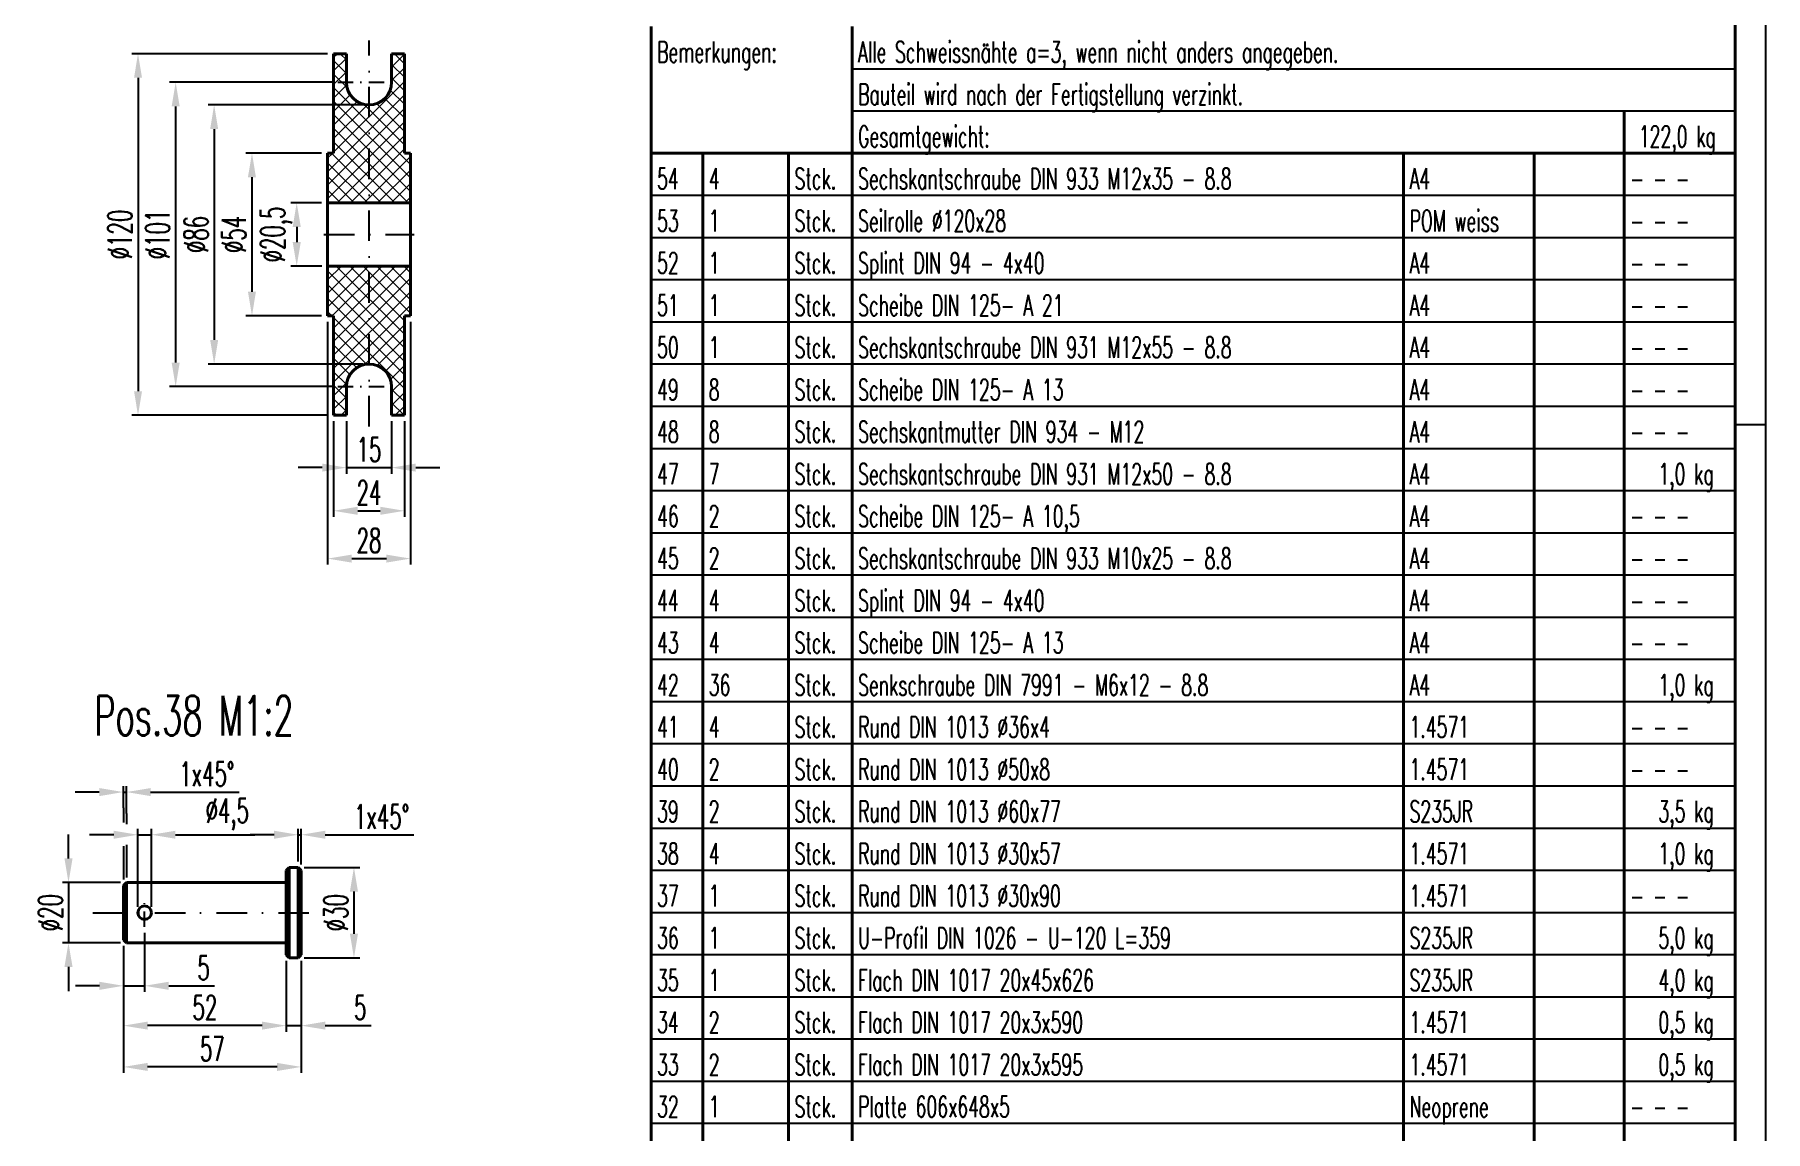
# Model space of a CAD drawing. Extents: x -2850 to -1661, y 5788 to 6629.
# Drawn here: x -1953.7 to -1666.4, y 5967.5 to 6149.5 of the extents above; entities that cross this region are included whole.
import ezdxf

# ---------------------------------------------------------------- set-up
doc = ezdxf.new("R2010")
doc.units = 0
doc.linetypes.add('STRICHPUNKT', pattern=[25.4, 12.7, -6.35, 0, -6.35])
doc.layers.get('Defpoints').update_dxf_attribs({"linetype": 'CONTINUOUS'})
for name, color, linetype, lineweight in [('ACHSE', 150, 'STRICHPUNKT', 25), ('BEM', 6, 'CONTINUOUS', 25), ('SCHRAFFUR', 252, 'CONTINUOUS', 13), ('TEXT_3', 6, 'CONTINUOUS', 25), ('TEXT_7', 1, 'CONTINUOUS', 60), ('VOLL_03', 6, 'CONTINUOUS', 25), ('VOLL_05', 7, 'CONTINUOUS', 40)]:
    doc.layers.add(name, color=color, linetype=linetype, lineweight=lineweight)
doc.styles.add('ROMANS', font='romans.shx', dxfattribs={"width": 0.6, "height": 80})
doc.styles.get("Standard").update_dxf_attribs({"font": 'romans.shx', "width": 0.6})
doc.dimstyles.get("Standard").update_dxf_attribs({"dimtxt": 4, "dimasz": 4, "dimexe": 1, "dimexo": 1, "dimgap": 1, "dimtad": 1, "dimdsep": 46, "dimtxsty": 'Standard', "dimcen": 0, "dimclrd": 256, "dimclre": 256, "dimclrt": 256, "dimazin": 0, "dimtfac": 1, "dimtmove": 0, "dimatfit": 3, "dimfxl": 0, "dimtolj": 1, "dimtzin": 0, "dimarcsym": 0})

# ---------------------------------------------------------------- blocks, each defined once
blk = doc.blocks.new('*D173')
at = {"layer": 'BEM', "lineweight": -2}
for p, q in [((-1904.07, 6085.35), (-1904.07, 6069.5)), ((-1892.32, 6085.35), (-1892.32, 6069.5)), ((-1900.07, 6070.5), (-1896.32, 6070.5))]:
    blk.add_line(p, q, dxfattribs=at)
at = {"layer": 'BEM'}
for points in [[(-1900.07, 6071.17), (-1900.07, 6069.83), (-1904.07, 6070.5)], [(-1896.32, 6071.17), (-1896.32, 6069.83), (-1892.32, 6070.5)]]:
    blk.add_solid(points, dxfattribs=at)
at = {"layer": 'Defpoints', "color": 0}
for p in [(-1904.07, 6086.35), (-1892.32, 6086.35), (-1892.32, 6070.5)]:
    blk.add_point(p, dxfattribs=at)
at = {"layer": 'BEM', "insert": (-1898.2, 6073.5), "char_height": 4, "attachment_point": 5}
blk.add_mtext('\\A1;24', dxfattribs=at)
blk = doc.blocks.new('*D172')
at = {"layer": 'BEM', "lineweight": -2}
for p, q in [((-1901.95, 6085.35), (-1901.95, 6076.66)), ((-1894.45, 6085.35), (-1894.45, 6076.66)), ((-1905.95, 6077.66), (-1909.95, 6077.66)), ((-1901.95, 6077.66), (-1894.45, 6077.66)), ((-1890.45, 6077.66), (-1886.45, 6077.66))]:
    blk.add_line(p, q, dxfattribs=at)
at = {"layer": 'BEM'}
for points in [[(-1905.95, 6078.33), (-1905.95, 6077), (-1901.95, 6077.66)], [(-1890.45, 6078.33), (-1890.45, 6077), (-1894.45, 6077.66)]]:
    blk.add_solid(points, dxfattribs=at)
at = {"layer": 'Defpoints', "color": 0}
for p in [(-1901.95, 6086.35), (-1894.45, 6086.35), (-1894.45, 6077.66)]:
    blk.add_point(p, dxfattribs=at)
at = {"layer": 'BEM', "insert": (-1898.2, 6080.66), "char_height": 4, "attachment_point": 5}
blk.add_mtext('\\A1;15', dxfattribs=at)
blk = doc.blocks.new('*D171')
at = {"layer": 'BEM', "lineweight": -2}
for p, q in [((-1905.07, 6101.85), (-1905.07, 6061.57)), ((-1891.32, 6101.85), (-1891.32, 6061.57)), ((-1901.07, 6062.57), (-1895.32, 6062.57))]:
    blk.add_line(p, q, dxfattribs=at)
at = {"layer": 'BEM'}
for points in [[(-1901.07, 6063.23), (-1901.07, 6061.9), (-1905.07, 6062.57)], [(-1895.32, 6063.23), (-1895.32, 6061.9), (-1891.32, 6062.57)]]:
    blk.add_solid(points, dxfattribs=at)
at = {"layer": 'Defpoints', "color": 0}
for p in [(-1905.07, 6102.85), (-1891.32, 6102.85), (-1891.32, 6062.57)]:
    blk.add_point(p, dxfattribs=at)
at = {"layer": 'BEM', "insert": (-1898.2, 6065.57), "char_height": 4, "attachment_point": 5}
blk.add_mtext('\\A1;28', dxfattribs=at)
blk = doc.blocks.new('*D170')
at = {"layer": 'BEM', "lineweight": -2}
for p, q in [((-1905.07, 6146.35), (-1937.55, 6146.35)), ((-1936.55, 6142.35), (-1936.55, 6090.35)), ((-1905.07, 6086.35), (-1937.55, 6086.35))]:
    blk.add_line(p, q, dxfattribs=at)
at = {"layer": 'BEM'}
for points in [[(-1937.21, 6142.35), (-1935.88, 6142.35), (-1936.55, 6146.35)], [(-1937.21, 6090.35), (-1935.88, 6090.35), (-1936.55, 6086.35)]]:
    blk.add_solid(points, dxfattribs=at)
at = {"layer": 'Defpoints', "color": 0}
for p in [(-1904.07, 6146.35), (-1936.55, 6086.35), (-1904.07, 6086.35)]:
    blk.add_point(p, dxfattribs=at)
at = {"layer": 'BEM', "insert": (-1939.55, 6116.35), "char_height": 4, "attachment_point": 5, "rotation": 90}
blk.add_mtext('\\A1;%%c120', dxfattribs=at)
blk = doc.blocks.new('*D169')
at = {"layer": 'BEM', "lineweight": -2}
for p, q in [((-1904.38, 6141.6), (-1931.3, 6141.6)), ((-1930.3, 6137.6), (-1930.3, 6095.1)), ((-1904.38, 6091.1), (-1931.3, 6091.1))]:
    blk.add_line(p, q, dxfattribs=at)
at = {"layer": 'BEM'}
for points in [[(-1930.96, 6137.6), (-1929.63, 6137.6), (-1930.3, 6141.6)], [(-1930.96, 6095.1), (-1929.63, 6095.1), (-1930.3, 6091.1)]]:
    blk.add_solid(points, dxfattribs=at)
at = {"layer": 'Defpoints', "color": 0}
for p in [(-1903.38, 6141.6), (-1930.3, 6091.1), (-1903.38, 6091.1)]:
    blk.add_point(p, dxfattribs=at)
at = {"layer": 'BEM', "insert": (-1933.3, 6116.35), "char_height": 4, "attachment_point": 5, "rotation": 90}
blk.add_mtext('\\A1;%%c101', dxfattribs=at)
blk = doc.blocks.new('*D168')
at = {"layer": 'BEM', "lineweight": -2}
for p, q in [((-1899.2, 6137.85), (-1924.91, 6137.85)), ((-1923.91, 6133.85), (-1923.91, 6098.85)), ((-1899.2, 6094.85), (-1924.91, 6094.85))]:
    blk.add_line(p, q, dxfattribs=at)
at = {"layer": 'BEM'}
for points in [[(-1924.57, 6133.85), (-1923.24, 6133.85), (-1923.91, 6137.85)], [(-1924.57, 6098.85), (-1923.24, 6098.85), (-1923.91, 6094.85)]]:
    blk.add_solid(points, dxfattribs=at)
at = {"layer": 'Defpoints', "color": 0}
for p in [(-1898.2, 6137.85), (-1923.91, 6094.85), (-1898.2, 6094.85)]:
    blk.add_point(p, dxfattribs=at)
at = {"layer": 'BEM', "insert": (-1926.91, 6116.35), "char_height": 4, "attachment_point": 5, "rotation": 90}
blk.add_mtext('\\A1;%%c86', dxfattribs=at)
blk = doc.blocks.new('*D167')
at = {"layer": 'BEM', "lineweight": -2}
for p, q in [((-1906.07, 6129.85), (-1918.63, 6129.85)), ((-1917.63, 6125.85), (-1917.63, 6106.85)), ((-1906.07, 6102.85), (-1918.63, 6102.85))]:
    blk.add_line(p, q, dxfattribs=at)
at = {"layer": 'BEM'}
for points in [[(-1918.3, 6125.85), (-1916.97, 6125.85), (-1917.63, 6129.85)], [(-1918.3, 6106.85), (-1916.97, 6106.85), (-1917.63, 6102.85)]]:
    blk.add_solid(points, dxfattribs=at)
at = {"layer": 'Defpoints', "color": 0}
for p in [(-1905.07, 6129.85), (-1917.63, 6102.85), (-1905.07, 6102.85)]:
    blk.add_point(p, dxfattribs=at)
at = {"layer": 'BEM', "insert": (-1920.63, 6116.35), "char_height": 4, "attachment_point": 5, "rotation": 90}
blk.add_mtext('\\A1;%%c54', dxfattribs=at)
blk = doc.blocks.new('*D166')
at = {"layer": 'BEM', "lineweight": -2}
for p, q in [((-1906.07, 6121.6), (-1911.2, 6121.6)), ((-1910.2, 6117.6), (-1910.2, 6115.1)), ((-1906.05, 6111.1), (-1911.2, 6111.1))]:
    blk.add_line(p, q, dxfattribs=at)
at = {"layer": 'BEM'}
for points in [[(-1910.87, 6117.6), (-1909.53, 6117.6), (-1910.2, 6121.6)], [(-1910.87, 6115.1), (-1909.53, 6115.1), (-1910.2, 6111.1)]]:
    blk.add_solid(points, dxfattribs=at)
at = {"layer": 'Defpoints', "color": 0}
for p in [(-1905.07, 6121.6), (-1910.2, 6111.1), (-1905.05, 6111.1)]:
    blk.add_point(p, dxfattribs=at)
at = {"layer": 'BEM', "insert": (-1913.58, 6116.35), "char_height": 4, "attachment_point": 5, "rotation": 90}
blk.add_mtext('\\A1;%%c20,5', dxfattribs=at)
blk = doc.blocks.new('*D294')
at = {"layer": 'BEM', "lineweight": -2}
for p, q in [((-1942.97, 6023.83), (-1946.97, 6023.83)), ((-1938.97, 6021.19), (-1938.97, 6024.83)), ((-1938.97, 6023.83), (-1938.47, 6023.83)), ((-1938.47, 6020.28), (-1938.47, 6024.83)), ((-1934.47, 6023.83), (-1919.78, 6023.83))]:
    blk.add_line(p, q, dxfattribs=at)
at = {"layer": 'BEM'}
for points in [[(-1942.97, 6024.49), (-1942.97, 6023.16), (-1938.97, 6023.83)], [(-1934.47, 6024.49), (-1934.47, 6023.16), (-1938.47, 6023.83)]]:
    blk.add_solid(points, dxfattribs=at)
at = {"layer": 'Defpoints', "color": 0}
for p in [(-1938.47, 6023.83), (-1938.97, 6020.19), (-1938.47, 6019.28)]:
    blk.add_point(p, dxfattribs=at)
at = {"layer": 'BEM', "insert": (-1925.13, 6026.83), "char_height": 4, "attachment_point": 5}
blk.add_mtext('\\A1;1x45°', dxfattribs=at)
blk = doc.blocks.new('*D293')
at = {"layer": 'BEM', "lineweight": -2}
for p, q in [((-1936.58, 6004.81), (-1936.58, 6017.75)), ((-1934.33, 6004.81), (-1934.33, 6017.75)), ((-1940.58, 6016.75), (-1944.58, 6016.75)), ((-1936.58, 6016.75), (-1934.33, 6016.75)), ((-1930.33, 6016.75), (-1917.13, 6016.75))]:
    blk.add_line(p, q, dxfattribs=at)
at = {"layer": 'BEM'}
for points in [[(-1940.58, 6017.41), (-1940.58, 6016.08), (-1936.58, 6016.75)], [(-1930.33, 6017.41), (-1930.33, 6016.08), (-1934.33, 6016.75)]]:
    blk.add_solid(points, dxfattribs=at)
at = {"layer": 'Defpoints', "color": 0}
for p in [(-1934.33, 6016.75), (-1936.58, 6003.81), (-1934.33, 6003.81)]:
    blk.add_point(p, dxfattribs=at)
at = {"layer": 'BEM', "insert": (-1921.73, 6020.13), "char_height": 4, "attachment_point": 5}
blk.add_mtext('\\A1;%%c4,5', dxfattribs=at)
blk = doc.blocks.new('*D292')
at = {"layer": 'BEM', "lineweight": -2}
for p, q in [((-1909.95, 6012.31), (-1909.95, 6017.75)), ((-1909.45, 6011.81), (-1909.45, 6017.75)), ((-1913.95, 6016.75), (-1917.95, 6016.75)), ((-1909.95, 6016.75), (-1909.45, 6016.75)), ((-1905.45, 6016.75), (-1890.77, 6016.75))]:
    blk.add_line(p, q, dxfattribs=at)
at = {"layer": 'BEM'}
for points in [[(-1913.95, 6017.41), (-1913.95, 6016.08), (-1909.95, 6016.75)], [(-1905.45, 6017.41), (-1905.45, 6016.08), (-1909.45, 6016.75)]]:
    blk.add_solid(points, dxfattribs=at)
at = {"layer": 'Defpoints', "color": 0}
for p in [(-1909.45, 6016.75), (-1909.95, 6011.31), (-1909.45, 6010.81)]:
    blk.add_point(p, dxfattribs=at)
at = {"layer": 'BEM', "insert": (-1896.11, 6019.75), "char_height": 4, "attachment_point": 5}
blk.add_mtext('\\A1;1x45°', dxfattribs=at)
blk = doc.blocks.new('*D291')
at = {"layer": 'BEM', "lineweight": -2}
for p, q in [((-1948.09, 6012.81), (-1948.09, 6016.81)), ((-1939.48, 6008.81), (-1949.09, 6008.81)), ((-1948.09, 6008.81), (-1948.09, 5998.81)), ((-1939.48, 5998.81), (-1949.09, 5998.81)), ((-1948.09, 5994.81), (-1948.09, 5990.81))]:
    blk.add_line(p, q, dxfattribs=at)
at = {"layer": 'BEM'}
for points in [[(-1948.76, 6012.81), (-1947.42, 6012.81), (-1948.09, 6008.81)], [(-1948.76, 5994.81), (-1947.42, 5994.81), (-1948.09, 5998.81)]]:
    blk.add_solid(points, dxfattribs=at)
at = {"layer": 'Defpoints', "color": 0}
for p in [(-1938.48, 6008.81), (-1948.09, 5998.81), (-1938.48, 5998.81)]:
    blk.add_point(p, dxfattribs=at)
at = {"layer": 'BEM', "insert": (-1951.09, 6003.81), "char_height": 4, "attachment_point": 5, "rotation": 90}
blk.add_mtext('\\A1;%%c20', dxfattribs=at)
blk = doc.blocks.new('*D290')
at = {"layer": 'BEM', "lineweight": -2}
for p, q in [((-1938.95, 5998.31), (-1938.95, 5977.22)), ((-1909.45, 5995.81), (-1909.45, 5977.22)), ((-1913.45, 5978.22), (-1934.95, 5978.22))]:
    blk.add_line(p, q, dxfattribs=at)
at = {"layer": 'BEM'}
for points in [[(-1934.95, 5978.89), (-1934.95, 5977.55), (-1938.95, 5978.22)], [(-1913.45, 5978.89), (-1913.45, 5977.55), (-1909.45, 5978.22)]]:
    blk.add_solid(points, dxfattribs=at)
at = {"layer": 'Defpoints', "color": 0}
for p in [(-1938.95, 5999.31), (-1909.45, 5996.81), (-1938.95, 5978.22)]:
    blk.add_point(p, dxfattribs=at)
at = {"layer": 'BEM', "insert": (-1924.2, 5981.22), "char_height": 4, "attachment_point": 5}
blk.add_mtext('\\A1;57', dxfattribs=at)
blk = doc.blocks.new('*D289')
at = {"layer": 'BEM', "lineweight": -2}
for p, q in [((-1935.45, 6000.48), (-1935.45, 5990.68)), ((-1938.95, 5998.31), (-1938.95, 5990.68)), ((-1942.95, 5991.68), (-1946.95, 5991.68)), ((-1938.95, 5991.68), (-1935.45, 5991.68)), ((-1931.45, 5991.68), (-1923.85, 5991.68))]:
    blk.add_line(p, q, dxfattribs=at)
at = {"layer": 'BEM'}
for points in [[(-1942.95, 5992.35), (-1942.95, 5991.01), (-1938.95, 5991.68)], [(-1931.45, 5992.35), (-1931.45, 5991.01), (-1935.45, 5991.68)]]:
    blk.add_solid(points, dxfattribs=at)
at = {"layer": 'Defpoints', "color": 0}
for p in [(-1935.45, 6001.48), (-1938.95, 5999.31), (-1935.45, 5991.68)]:
    blk.add_point(p, dxfattribs=at)
at = {"layer": 'BEM', "insert": (-1925.65, 5994.68), "char_height": 4, "attachment_point": 5}
blk.add_mtext('\\A1;5', dxfattribs=at)
blk = doc.blocks.new('*D288')
at = {"layer": 'BEM', "lineweight": -2}
for p, q in [((-1938.95, 5998.31), (-1938.95, 5984.07)), ((-1911.95, 5995.81), (-1911.95, 5984.07)), ((-1915.95, 5985.07), (-1934.95, 5985.07))]:
    blk.add_line(p, q, dxfattribs=at)
at = {"layer": 'BEM'}
for points in [[(-1934.95, 5985.74), (-1934.95, 5984.41), (-1938.95, 5985.07)], [(-1915.95, 5985.74), (-1915.95, 5984.41), (-1911.95, 5985.07)]]:
    blk.add_solid(points, dxfattribs=at)
at = {"layer": 'Defpoints', "color": 0}
for p in [(-1938.95, 5999.31), (-1911.95, 5996.81), (-1938.95, 5985.07)]:
    blk.add_point(p, dxfattribs=at)
at = {"layer": 'BEM', "insert": (-1925.45, 5988.07), "char_height": 4, "attachment_point": 5}
blk.add_mtext('\\A1;52', dxfattribs=at)
blk = doc.blocks.new('*D287')
at = {"layer": 'BEM', "lineweight": -2}
for p, q in [((-1911.95, 5995.81), (-1911.95, 5984.07)), ((-1909.45, 5995.81), (-1909.45, 5984.07)), ((-1915.95, 5985.07), (-1919.95, 5985.07)), ((-1911.95, 5985.07), (-1909.45, 5985.07)), ((-1905.45, 5985.07), (-1897.85, 5985.07))]:
    blk.add_line(p, q, dxfattribs=at)
at = {"layer": 'BEM'}
for points in [[(-1915.95, 5985.74), (-1915.95, 5984.41), (-1911.95, 5985.07)], [(-1905.45, 5985.74), (-1905.45, 5984.41), (-1909.45, 5985.07)]]:
    blk.add_solid(points, dxfattribs=at)
at = {"layer": 'Defpoints', "color": 0}
for p in [(-1911.95, 5996.81), (-1909.45, 5996.81), (-1909.45, 5985.07)]:
    blk.add_point(p, dxfattribs=at)
at = {"layer": 'BEM', "insert": (-1899.65, 5988.07), "char_height": 4, "attachment_point": 5}
blk.add_mtext('\\A1;5', dxfattribs=at)
blk = doc.blocks.new('*D286')
at = {"layer": 'BEM', "lineweight": -2}
for p, q in [((-1908.95, 6011.31), (-1899.7, 6011.31)), ((-1900.7, 6007.31), (-1900.7, 6000.31)), ((-1908.95, 5996.31), (-1899.7, 5996.31))]:
    blk.add_line(p, q, dxfattribs=at)
at = {"layer": 'BEM'}
for points in [[(-1901.37, 6007.31), (-1900.03, 6007.31), (-1900.7, 6011.31)], [(-1901.37, 6000.31), (-1900.03, 6000.31), (-1900.7, 5996.31)]]:
    blk.add_solid(points, dxfattribs=at)
at = {"layer": 'Defpoints', "color": 0}
for p in [(-1909.95, 6011.31), (-1909.95, 5996.31), (-1900.7, 5996.31)]:
    blk.add_point(p, dxfattribs=at)
at = {"layer": 'BEM', "insert": (-1903.7, 6003.81), "char_height": 4, "attachment_point": 5, "rotation": 90}
blk.add_mtext('\\A1;%%c30', dxfattribs=at)

msp = doc.modelspace()

# ---------------------------------------------------------------- hatches: boundary and pattern name
at = {"layer": 'SCHRAFFUR'}
h = msp.add_hatch(dxfattribs=at)
h.set_pattern_fill('ANSI37', color=256, scale=0.5, style=0)
h.set_pattern_definition([(45, (50, 2042.6136), (-1.122532, 1.122532), []), (135, (50, 2042.6136), (-1.122532, -1.122532), [])])
h.paths.add_polyline_path([(-1898.1954, 6137.8505, -0.41421356), (-1901.9454, 6141.6005), (-1901.9454, 6146.3505), (-1904.0704, 6146.3505), (-1904.0704, 6129.8505), (-1905.0704, 6129.8505), (-1905.0704, 6121.6005), (-1898.1954, 6121.6005)])
h.paths.add_polyline_path([(-1891.3204, 6129.8505), (-1892.3204, 6129.8505), (-1892.3204, 6146.3505), (-1894.4454, 6146.3505), (-1894.4454, 6141.6005, -0.41421356), (-1898.1954, 6137.8505), (-1898.1954, 6121.6005), (-1891.3204, 6121.6005)])
h.paths.add_polyline_path([(-1898.1954, 6111.1005), (-1905.0704, 6111.1005), (-1905.0704, 6102.8505), (-1904.0704, 6102.8505), (-1904.0704, 6086.3505), (-1901.9454, 6086.3505), (-1901.9454, 6091.1005, -0.41421356), (-1898.1954, 6094.8505)])
h.paths.add_polyline_path([(-1892.3204, 6102.8505), (-1891.3204, 6102.8505), (-1891.3204, 6111.1005), (-1898.1954, 6111.1005), (-1898.1954, 6094.8505, -0.41421356), (-1894.4454, 6091.1005), (-1894.4454, 6086.3505), (-1892.3204, 6086.3505)])

# ---------------------------------------------------------------- linework, layer by layer
at = {"layer": 'ACHSE', "ltscale": 0.4}
for p, q in [((-1898.1954, 6084.4892), (-1898.1954, 6148.5609)), ((-1905.6954, 6116.3505), (-1890.6954, 6116.3505)), ((-1944.0318, 6003.8113), (-1906.4717, 6003.8113))]:
    msp.add_line(p, q, dxfattribs=at)
at = {"layer": 'ACHSE', "ltscale": 0.2}
for p, q in [((-1903.3805, 6141.6005), (-1893.0102, 6141.6005)), ((-1903.3805, 6091.1005), (-1893.0102, 6091.1005)), ((-1935.4544, 6001.4818), (-1935.4544, 6006.1409))]:
    msp.add_line(p, q, dxfattribs=at)
at = {"layer": 'BEM'}
for p, q in [((-1938.969, 6021.1855), (-1938.969, 6018.7607)), ((-1938.469, 6020.2767), (-1938.469, 6018.5045)), ((-1938.969, 6014.8761), (-1938.969, 6009.3037)), ((-1938.469, 6015.0575), (-1938.469, 6009.6402))]:
    msp.add_line(p, q, dxfattribs=at)
at = {"layer": 'VOLL_03', "ltscale": 0.8}
msp.add_line((-1666.3783, 6623.8285), (-1666.3783, 5792.8285), dxfattribs=at)
at = {"layer": 'VOLL_03'}
for p, q in [((-1818.0034, 6143.8607), (-1671.3783, 6143.8607)), ((-1818.0034, 6136.8607), (-1671.3783, 6136.8607)), ((-1851.3783, 6122.8607), (-1671.3783, 6122.8607)), ((-1851.3783, 6115.8607), (-1671.3783, 6115.8607)), ((-1851.3783, 6108.8607), (-1671.3783, 6108.8607)), ((-1851.3783, 6101.8607), (-1671.3783, 6101.8607)), ((-1851.3783, 6094.8607), (-1671.3783, 6094.8607)), ((-1851.3783, 6087.8607), (-1671.3783, 6087.8607)), ((-1671.3783, 6084.8285), (-1666.3783, 6084.8285)), ((-1851.3783, 6080.8607), (-1671.3783, 6080.8607)), ((-1851.3783, 6073.8607), (-1671.3783, 6073.8607)), ((-1851.3783, 6066.8607), (-1671.3783, 6066.8607)), ((-1851.3783, 6059.8607), (-1671.3783, 6059.8607)), ((-1851.3783, 6052.8607), (-1671.3783, 6052.8607)), ((-1851.3783, 6045.8607), (-1671.3783, 6045.8607)), ((-1851.3783, 6038.8607), (-1671.3783, 6038.8607)), ((-1851.3783, 6031.8607), (-1671.3783, 6031.8607)), ((-1851.3783, 6024.8607), (-1671.3783, 6024.8607)), ((-1851.3783, 6017.8607), (-1671.3783, 6017.8607)), ((-1851.3783, 6010.8607), (-1671.3783, 6010.8607)), ((-1851.3783, 6003.8607), (-1671.3783, 6003.8607)), ((-1851.3783, 5996.8607), (-1671.3783, 5996.8607)), ((-1851.3783, 5989.8607), (-1671.3783, 5989.8607)), ((-1851.3783, 5982.8607), (-1671.3783, 5982.8607)), ((-1851.3783, 5975.8607), (-1671.3783, 5975.8607)), ((-1851.3783, 5968.8607), (-1671.3783, 5968.8607))]:
    msp.add_line(p, q, dxfattribs=at)
at = {"layer": 'VOLL_05', "ltscale": 0.8}
msp.add_line((-1671.3783, 6618.8285), (-1671.3783, 5797.8285), dxfattribs=at)
at = {"layer": 'VOLL_05'}
for p, q in [((-1851.3783, 6150.8607), (-1851.3783, 5861.8607)), ((-1818.0034, 6150.8607), (-1818.0034, 5861.8607)), ((-1904.0704, 6146.3505), (-1901.9454, 6146.3505)), ((-1904.0704, 6146.3505), (-1904.0704, 6129.8505)), ((-1901.9454, 6146.3505), (-1901.9454, 6141.6005)), ((-1894.4454, 6146.3505), (-1892.3204, 6146.3505)), ((-1894.4454, 6146.3505), (-1894.4454, 6141.6005)), ((-1892.3204, 6146.3505), (-1892.3204, 6129.8505)), ((-1689.838, 6136.8607), (-1689.838, 5861.8607)), ((-1905.0704, 6129.8505), (-1904.0704, 6129.8505)), ((-1905.0704, 6129.8505), (-1905.0704, 6102.8505)), ((-1892.3204, 6129.8505), (-1891.3204, 6129.8505)), ((-1891.3204, 6129.8505), (-1891.3204, 6102.8505)), ((-1851.3783, 6129.8607), (-1671.3783, 6129.8607)), ((-1842.8012, 6129.8607), (-1842.8012, 5861.8607)), ((-1828.5654, 6129.8607), (-1828.5654, 5861.8607)), ((-1726.4585, 6129.8607), (-1726.4585, 5861.8607)), ((-1704.7626, 6129.8607), (-1704.7626, 5861.8607)), ((-1891.3204, 6121.6005), (-1905.0704, 6121.6005)), ((-1891.3204, 6111.1005), (-1905.0704, 6111.1005)), ((-1905.0704, 6102.8505), (-1904.0704, 6102.8505)), ((-1904.0704, 6102.8505), (-1904.0704, 6086.3505)), ((-1892.3204, 6102.8505), (-1892.3204, 6086.3505)), ((-1892.3204, 6102.8505), (-1891.3204, 6102.8505)), ((-1901.9454, 6091.1005), (-1901.9454, 6086.3505)), ((-1894.4454, 6091.1005), (-1894.4454, 6086.3505)), ((-1904.0704, 6086.3505), (-1901.9454, 6086.3505)), ((-1894.4454, 6086.3505), (-1892.3204, 6086.3505)), ((-1911.4544, 6011.3113), (-1911.9544, 6010.8113)), ((-1911.4544, 6011.3113), (-1909.9544, 6011.3113)), ((-1911.4544, 6011.3113), (-1911.4544, 5996.3113)), ((-1909.9544, 6011.3113), (-1909.4544, 6010.8113)), ((-1909.9544, 6011.3113), (-1909.9544, 5996.3113)), ((-1938.4544, 6008.8113), (-1938.9544, 6008.3113)), ((-1938.9544, 6008.3113), (-1938.9544, 5999.3113)), ((-1938.4544, 6008.8113), (-1911.9544, 6008.8113)), ((-1938.4544, 6008.8113), (-1938.4544, 5998.8113)), ((-1911.9544, 6010.8113), (-1911.9544, 5996.8113)), ((-1909.4544, 6010.8113), (-1909.4544, 5996.8113)), ((-1938.9544, 5999.3113), (-1938.4544, 5998.8113)), ((-1938.4544, 5998.8113), (-1911.9544, 5998.8113)), ((-1911.9544, 5996.8113), (-1911.4544, 5996.3113)), ((-1909.9544, 5996.3113), (-1909.4544, 5996.8113)), ((-1911.4544, 5996.3113), (-1909.9544, 5996.3113))]:
    msp.add_line(p, q, dxfattribs=at)
msp.add_circle((-1935.4544, 6003.8113), 1.125, dxfattribs=at)
for centre, start, end in [((-1898.1954, 6141.6005), 180, 0), ((-1898.1954, 6091.1005), 0, 180)]:
    msp.add_arc(centre, 3.75, start, end, dxfattribs=at)

# ---------------------------------------------------------------- texts
at = {"layer": 'TEXT_3', "style": 'ROMANS', "width": 0.6}
for s, p in [('Bemerkungen:', (-1850.3783, 6144.8607)), ('Alle Schweissnähte a=3, wenn nicht anders angegeben.', (-1817.0034, 6144.8607)), ('Bauteil wird nach der Fertigstellung verzinkt.', (-1817.0034, 6137.8607)), ('Gesamtgewicht: ', (-1817.0034, 6130.8607)), (' 122,0 kg', (-1688.838, 6130.8607)), ('54', (-1850.3783, 6123.8607)), ('4', (-1841.8012, 6123.8607)), ('Stck.', (-1827.5654, 6123.8607)), ('Sechskantschraube DIN 933 M12x35 - 8.8', (-1817.0034, 6123.8607)), ('A4', (-1725.4585, 6123.8607)), ('- - -', (-1688.838, 6123.8607)), ('53', (-1850.3783, 6116.8607)), ('1', (-1841.8012, 6116.8607)), ('Stck.', (-1827.5654, 6116.8607)), ('Seilrolle %%C120x28', (-1817.0034, 6116.8607)), ('POM weiss', (-1725.4585, 6116.8607)), ('- - -', (-1688.838, 6116.8607)), ('52', (-1850.3783, 6109.8607)), ('1', (-1841.8012, 6109.8607)), ('Stck.', (-1827.5654, 6109.8607)), ('Splint DIN 94 - 4x40', (-1817.0034, 6109.8607)), ('A4', (-1725.4585, 6109.8607)), ('- - -', (-1688.838, 6109.8607)), ('51', (-1850.3783, 6102.8607)), ('1', (-1841.8012, 6102.8607)), ('Stck.', (-1827.5654, 6102.8607)), ('Scheibe DIN 125- A 21', (-1817.0034, 6102.8607)), ('A4', (-1725.4585, 6102.8607)), ('- - -', (-1688.838, 6102.8607)), ('50', (-1850.3783, 6095.8607)), ('1', (-1841.8012, 6095.8607)), ('Stck.', (-1827.5654, 6095.8607)), ('Sechskantschraube DIN 931 M12x55 - 8.8', (-1817.0034, 6095.8607)), ('A4', (-1725.4585, 6095.8607)), ('- - -', (-1688.838, 6095.8607)), ('49', (-1850.3783, 6088.8607)), ('8', (-1841.8012, 6088.8607)), ('Stck.', (-1827.5654, 6088.8607)), ('Scheibe DIN 125- A 13', (-1817.0034, 6088.8607)), ('A4', (-1725.4585, 6088.8607)), ('- - -', (-1688.838, 6088.8607)), ('48', (-1850.3783, 6081.8607)), ('8', (-1841.8012, 6081.8607)), ('Stck.', (-1827.5654, 6081.8607)), ('Sechskantmutter DIN 934 - M12', (-1817.0034, 6081.8607)), ('A4', (-1725.4585, 6081.8607)), ('- - -', (-1688.838, 6081.8607)), ('47', (-1850.3783, 6074.8607)), ('7', (-1841.8012, 6074.8607)), ('Stck.', (-1827.5654, 6074.8607)), ('Sechskantschraube DIN 931 M12x50 - 8.8', (-1817.0034, 6074.8607)), ('A4', (-1725.4585, 6074.8607)), ('   1,0 kg', (-1688.838, 6074.8607)), ('Scheibe DIN 125- A 10,5', (-1817.0034, 6067.8607)), ('46', (-1850.3783, 6067.8607)), ('2', (-1841.8012, 6067.8607)), ('Stck.', (-1827.5654, 6067.8607)), ('A4', (-1725.4585, 6067.8607)), ('- - -', (-1688.838, 6067.8607)), ('45', (-1850.3783, 6060.8607)), ('2', (-1841.8012, 6060.8607)), ('Stck.', (-1827.5654, 6060.8607)), ('Sechskantschraube DIN 933 M10x25 - 8.8', (-1817.0034, 6060.8607)), ('A4', (-1725.4585, 6060.8607)), ('- - -', (-1688.838, 6060.8607)), ('44', (-1850.3783, 6053.8607)), ('4', (-1841.8012, 6053.8607)), ('Stck.', (-1827.5654, 6053.8607)), ('Splint DIN 94 - 4x40', (-1817.0034, 6053.8607)), ('A4', (-1725.4585, 6053.8607)), ('- - -', (-1688.838, 6053.8607)), ('43', (-1850.3783, 6046.8607)), ('4', (-1841.8012, 6046.8607)), ('Stck.', (-1827.5654, 6046.8607)), ('Scheibe DIN 125- A 13', (-1817.0034, 6046.8607)), ('A4', (-1725.4585, 6046.8607)), ('- - -', (-1688.838, 6046.8607)), ('42', (-1850.3783, 6039.8607)), ('36', (-1841.8012, 6039.8607)), ('Stck.', (-1827.5654, 6039.8607)), ('Senkschraube DIN 7991 - M6x12 - 8.8', (-1817.0034, 6039.8607)), ('A4', (-1725.4585, 6039.8607)), ('   1,0 kg', (-1688.838, 6039.8607)), ('41', (-1850.3783, 6032.8607)), ('4', (-1841.8012, 6032.8607)), ('Stck.', (-1827.5654, 6032.8607)), ('Rund DIN 1013 %%C36x4', (-1817.0034, 6032.8607)), ('1.4571', (-1725.4585, 6032.8607)), ('- - -', (-1688.838, 6032.8607)), ('40', (-1850.3783, 6025.8607)), ('2', (-1841.8012, 6025.8607)), ('Stck.', (-1827.5654, 6025.8607)), ('Rund DIN 1013 %%C50x8', (-1817.0034, 6025.8607)), ('1.4571', (-1725.4585, 6025.8607)), ('- - -', (-1688.838, 6025.8607)), ('39', (-1850.3783, 6018.8607)), ('2', (-1841.8012, 6018.8607)), ('Stck.', (-1827.5654, 6018.8607)), ('Rund DIN 1013 %%C60x77', (-1817.0034, 6018.8607)), ('S235JR', (-1725.4585, 6018.8607)), ('   3,5 kg', (-1688.838, 6018.8607)), ('38', (-1850.3783, 6011.8607)), ('4', (-1841.8012, 6011.8607)), ('Stck.', (-1827.5654, 6011.8607)), ('Rund DIN 1013 %%C30x57', (-1817.0034, 6011.8607)), ('1.4571', (-1725.4585, 6011.8607)), ('   1,0 kg', (-1688.838, 6011.8607)), ('37', (-1850.3783, 6004.8607)), ('1', (-1841.8012, 6004.8607)), ('Stck.', (-1827.5654, 6004.8607)), ('Rund DIN 1013 %%C30x90', (-1817.0034, 6004.8607)), ('1.4571', (-1725.4585, 6004.8607)), ('- - -', (-1688.838, 6004.8607)), ('36', (-1850.3783, 5997.8607)), ('1', (-1841.8012, 5997.8607)), ('Stck.', (-1827.5654, 5997.8607)), ('U-Profil DIN 1026 - U-120 L=359', (-1817.0034, 5997.8607)), ('S235JR', (-1725.4585, 5997.8607)), ('   5,0 kg', (-1688.838, 5997.8607)), ('35', (-1850.3783, 5990.8607)), ('1', (-1841.8012, 5990.8607)), ('Stck.', (-1827.5654, 5990.8607)), ('Flach DIN 1017 20x45x626', (-1817.0034, 5990.8607)), ('S235JR', (-1725.4585, 5990.8607)), ('   4,0 kg', (-1688.838, 5990.8607)), ('34', (-1850.3783, 5983.8607)), ('2', (-1841.8012, 5983.8607)), ('Stck.', (-1827.5654, 5983.8607)), ('Flach DIN 1017 20x3x590', (-1817.0034, 5983.8607)), ('1.4571', (-1725.4585, 5983.8607)), ('   0,5 kg', (-1688.838, 5983.8607)), ('33', (-1850.3783, 5976.8607)), ('2', (-1841.8012, 5976.8607)), ('Stck.', (-1827.5654, 5976.8607)), ('Flach DIN 1017 20x3x595', (-1817.0034, 5976.8607)), ('1.4571', (-1725.4585, 5976.8607)), ('   0,5 kg', (-1688.838, 5976.8607)), ('32', (-1850.3783, 5969.8607)), ('1', (-1841.8012, 5969.8607)), ('Stck.', (-1827.5654, 5969.8607)), ('Platte 606x648x5', (-1817.0034, 5969.8607)), ('Neoprene', (-1725.4585, 5969.8607)), ('- - -', (-1688.838, 5969.8607))]:
    msp.add_text(s, height=3.5, dxfattribs=at).set_placement(p)
at = {"layer": 'TEXT_7', "style": 'ROMANS', "width": 0.6}
msp.add_text('Pos.38 M1:2', height=6.534407, dxfattribs=at).set_placement((-1943.8017, 6033.2404))

# ---------------------------------------------------------------- dimensions: what is measured, and where the dimension line sits
at = {"layer": 'BEM'}
for base, p1, p2, picture, middle in [((-1936.5458, 6086.3505), (-1904.0704, 6146.3505), (-1904.0704, 6086.3505), '*D170', (-1939.5458, 6116.3505)), ((-1930.2954, 6091.1005), (-1903.3805, 6141.6005), (-1903.3805, 6091.1005), '*D169', (-1933.2954, 6116.3505)), ((-1923.9067, 6094.8505), (-1898.1954, 6137.8505), (-1898.1954, 6094.8505), '*D168', (-1926.9067, 6116.3505)), ((-1917.6324, 6102.8505), (-1905.0704, 6129.8505), (-1905.0704, 6102.8505), '*D167', (-1920.6324, 6116.3505)), ((-1948.0888, 5998.8113), (-1938.4808, 6008.8113), (-1938.4808, 5998.8113), '*D291', (-1951.0888, 6003.8113)), ((-1900.6984, 5996.3113), (-1909.9544, 6011.3113), (-1909.9544, 5996.3113), '*D286', (-1903.6984, 6003.8113))]:
    dim = msp.add_linear_dim(base=base, p1=p1, p2=p2, angle=90, text='%%c<>', dimstyle='Standard', override={"dimlfac": 2}, dxfattribs=at)
    dim.commit()
    dim.dimension.update_dxf_attribs({"geometry": picture, "text_midpoint": middle})
dim = msp.add_linear_dim(base=(-1910.1984, 6111.1005), p1=(-1905.0704, 6121.6005), p2=(-1905.0467, 6111.1005), angle=90, text='%%c20,5', dimstyle='Standard', override={"dimlfac": 2}, dxfattribs=at)
dim.commit()
dim.dimension.update_dxf_attribs({"geometry": '*D166', "text_midpoint": (-1910.1984, 6116.3505), "dimtype": 128})
for base, p1, p2, text, picture, middle in [((-1891.3204, 6062.5679), (-1905.0704, 6102.8505), (-1891.3204, 6102.8505), '28', '*D171', (-1898.1954, 6065.5679)), ((-1892.3204, 6070.5004), (-1904.0704, 6086.3505), (-1892.3204, 6086.3505), '24', '*D173', (-1898.1954, 6073.5004)), ((-1938.469, 6023.8275), (-1938.969, 6020.1855), (-1938.469, 6019.2767), '<>x45°', '*D294', (-1925.1261, 6026.8275)), ((-1934.3294, 6016.7452), (-1936.5794, 6003.8113), (-1934.3294, 6003.8113), '%%c4,5', '*D293', (-1921.7294, 6020.1261)), ((-1909.4544, 6016.7452), (-1909.9544, 6011.3113), (-1909.4544, 6010.8113), '<>x45°', '*D292', (-1896.1115, 6019.7452)), ((-1935.4544, 5991.6798), (-1938.9544, 5999.3113), (-1935.4544, 6001.4818), '5', '*D289', (-1925.6544, 5994.6798)), ((-1938.9544, 5978.2213), (-1909.4544, 5996.8113), (-1938.9544, 5999.3113), '57', '*D290', (-1924.2044, 5981.2213)), ((-1938.9544, 5985.0731), (-1911.9544, 5996.8113), (-1938.9544, 5999.3113), '52', '*D288', (-1925.4544, 5988.0731))]:
    dim = msp.add_linear_dim(base=base, p1=p1, p2=p2, text=text, dimstyle='Standard', override={"dimlfac": 2}, dxfattribs=at)
    dim.commit()
    dim.dimension.update_dxf_attribs({"geometry": picture, "text_midpoint": middle})
for base, p1, p2, picture, middle in [((-1894.4454, 6077.6622), (-1901.9454, 6086.3505), (-1894.4454, 6086.3505), '*D172', (-1898.1954, 6080.6622)), ((-1909.4544, 5985.0731), (-1911.9544, 5996.8113), (-1909.4544, 5996.8113), '*D287', (-1899.6544, 5988.0731))]:
    dim = msp.add_linear_dim(base=base, p1=p1, p2=p2, dimstyle='Standard', override={"dimlfac": 2}, dxfattribs=at)
    dim.commit()
    dim.dimension.update_dxf_attribs({"geometry": picture, "text_midpoint": middle})

doc.saveas('drawing.dxf')
